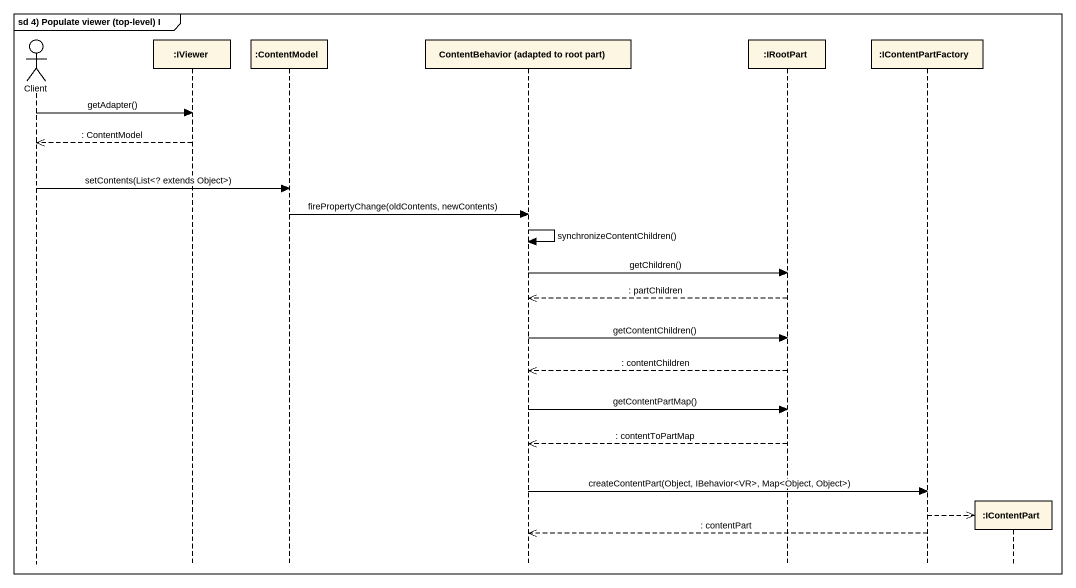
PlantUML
@startuml
mainframe sd 4) Populate viewer (top-level) I
hide footbox
actor Client
participant ":IViewer" as IViewer
participant ":ContentModel" as ContentModel
participant "ContentBehavior (adapted to root part)" as ContentBehavior_adapted_to
participant ":IRootPart" as IRootPart
participant ":IContentPartFactory" as IContentPartFactory
participant ":IContentPart" as IContentPart

Client -> IViewer : getAdapter()
IViewer -->> Client : : ContentModel
Client -> ContentModel : setContents(List<? extends Object>)
ContentModel -> ContentBehavior_adapted_to : firePropertyChange(oldContents, newContents)
ContentBehavior_adapted_to -> ContentBehavior_adapted_to : synchronizeContentChildren()
ContentBehavior_adapted_to -> IRootPart : getChildren()
IRootPart -->> ContentBehavior_adapted_to : : partChildren
ContentBehavior_adapted_to -> IRootPart : getContentChildren()
IRootPart -->> ContentBehavior_adapted_to : : contentChildren
ContentBehavior_adapted_to -> IRootPart : getContentPartMap()
IRootPart -->> ContentBehavior_adapted_to : : contentToPartMap
ContentBehavior_adapted_to -> IContentPartFactory : createContentPart(Object, IBehavior<VR>, Map<Object, Object>)
IContentPartFactory -->> IContentPart **
IContentPartFactory -->> ContentBehavior_adapted_to : : contentPart
@enduml
